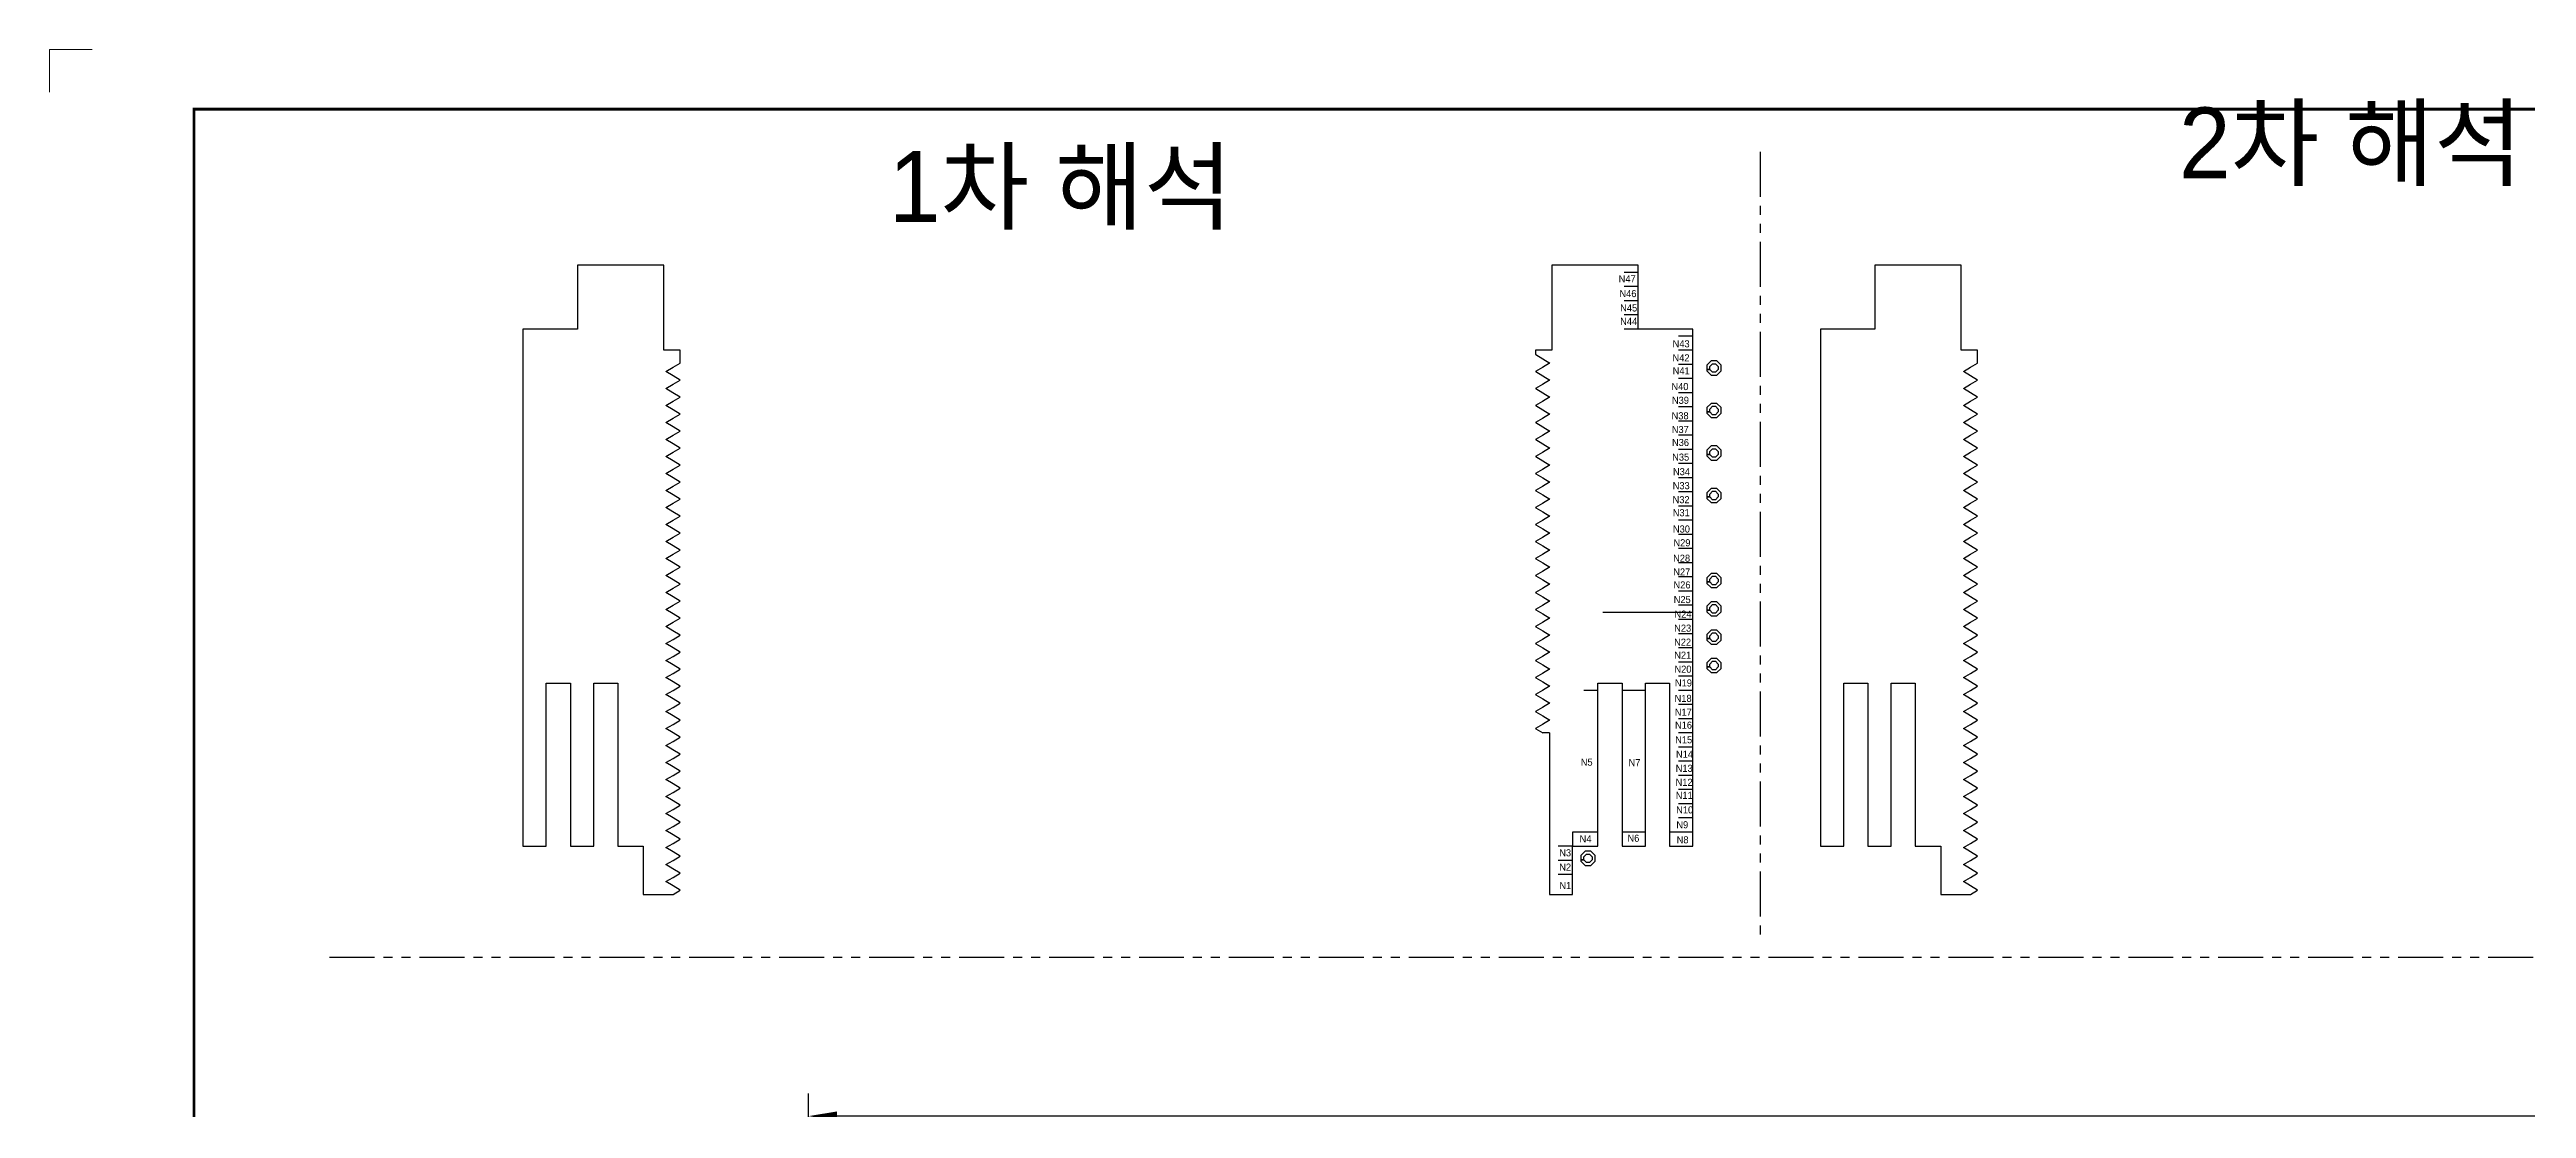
# Model space of a CAD drawing. Header units: inches. Extents: x 0 to 9014, y -686 to 2693.
# Drawn here: x 4570 to 6319, y 1946 to 2693 of the extents above; entities that cross this region are included whole.
import ezdxf
from ezdxf.enums import TextEntityAlignment as Align

# ---------------------------------------------------------------- set-up
doc = ezdxf.new("R2010")
doc.units = ezdxf.units.IN
doc.header["$MEASUREMENT"] = 0
for name, pattern in [('CENTERX2', [101.6, 63.5, -12.7, 12.7, -12.7]), ('DASHEDX2', [38.1, 25.4, -12.7]), ('PHANTOM', [63.5, 31.75, -6.35, 6.35, -6.35, 6.35, -6.35])]:
    doc.linetypes.add(name, pattern=pattern)
for name, color, linetype in [('FORMAT-1', 7, 'Continuous'), ('HEAT_EXPASION_NUT_2D', 1, 'Continuous'), ('NUT2', 1, 'Continuous')]:
    doc.layers.add(name, color=color, linetype=linetype)
doc.styles.add('HAN', font='')
doc.styles.get("Standard").update_dxf_attribs({"font": 'arial.ttf'})
doc.styles.get('HAN').set_extended_font_data('GulimChe')
doc.dimstyles.new('PS-8', dxfattribs={"dimscale": 8, "dimtxt": 3.2, "dimasz": 2.5, "dimexe": 2, "dimexo": 2.5, "dimgap": 2, "dimtad": 1, "dimtoh": 1, "dimrnd": 0.05, "dimzin": 12, "dimdsep": 46, "dimtxsty": 'Standard', "dimcen": 0, "dimclrt": 2, "dimazin": 3, "dimtfac": 1, "dimtofl": 0, "dimtmove": 0, "dimatfit": 3, "dimfxl": 0.18, "dimtolj": 1, "dimtzin": 0, "dimarcsym": 0})

# ---------------------------------------------------------------- blocks, each defined once
blk = doc.blocks.new('format-0')
at = {"color": 3, "lineweight": 9}
for p in [(0, 838), (10, 848)]:
    blk.add_line(p, (0, 848), dxfattribs=at)
at = {"layer": 'FORMAT-1', "color": 7, "const_width": 0.7}
blk.add_lwpolyline([(34, 14), (34, 834), (1204, 834), (1204, 14)], close=True, dxfattribs=at)
at = {"style": 'HAN'}
for tag, height, p in [('MODEL-NAME', 4.5, (1161.39, 53.79)), ('SCALE', 4.05, (1063.46, 45.94)), ('PART-NAME', 4.5, (1161.39, 45.94)), ('DRA-BY', 4.5, (973.33, 35.66)), ('CH-BY', 4.5, (998.06, 35.66)), ('APP-BY', 4.5, (1022.8, 35.66)), ('DWG-NO', 4.5, (1161.39, 38.02)), ('관련업체명', 4.5, (1085.32, 20.54)), ('DRA-DATE', 3.75, (973.33, 17.71)), ('CH-DATE', 3.75, (998.06, 17.71)), ('APP-DATE', 3.75, (1022.8, 17.71))]:
    blk.add_attdef(tag, text='', height=height, dxfattribs=at).set_placement(p, align=Align.MIDDLE_CENTER)
blk = doc.blocks.new('*D69')
at = {"color": 0, "lineweight": -2, "transparency": 16777216}
for p, q in [((5105.9, 1694.2), (5105.9, 1956.5)), ((7769.9, 1694.2), (7769.9, 1956.5)), ((7749.9, 1940.5), (5125.9, 1940.5))]:
    blk.add_line(p, q, dxfattribs=at)
at = {"color": 0, "transparency": 16777216}
for points in [[(5125.9, 1943.8), (5125.9, 1937.2), (5105.9, 1940.5)], [(7749.9, 1943.8), (7749.9, 1937.2), (7769.9, 1940.5)]]:
    blk.add_solid(points, dxfattribs=at)
at = {"layer": 'Defpoints', "color": 0, "transparency": 16777216}
for p in [(5105.9, 1940.5), (5105.9, 1674.2), (7769.9, 1674.2)]:
    blk.add_point(p, dxfattribs=at)
at = {"color": 2, "transparency": 16777216, "insert": (6437.9, 1969.6), "char_height": 25.6, "attachment_point": 5}
blk.add_mtext('\\A1;2664', dxfattribs=at)

msp = doc.modelspace()

# ---------------------------------------------------------------- linework, layer by layer
at = {"color": 6, "linetype": 'PHANTOM'}
for p, q in [((5777.715, 2621.071), (5777.715, 2066.633)), ((4767.723, 2052.596), (6908.513, 2052.596))]:
    msp.add_line(p, q, dxfattribs=at)
at = {"color": 2, "linetype": 'DASHEDX2'}
for p, q in [((5691.729, 2535.987), (5681.729, 2535.987)), ((5691.729, 2525.987), (5681.729, 2525.987)), ((5691.729, 2515.987), (5681.729, 2515.987)), ((5691.729, 2505.987), (5681.729, 2505.987)), ((5691.729, 2495.987), (5681.729, 2495.987)), ((5730.229, 2490.987), (5720.229, 2490.987)), ((5730.229, 2480.987), (5720.229, 2480.987)), ((5730.229, 2470.987), (5720.229, 2470.987)), ((5730.229, 2460.987), (5720.229, 2460.987)), ((5730.229, 2450.987), (5720.229, 2450.987)), ((5730.229, 2440.987), (5720.229, 2440.987)), ((5730.229, 2430.987), (5720.229, 2430.987)), ((5730.229, 2420.987), (5720.229, 2420.987)), ((5730.229, 2410.987), (5720.229, 2410.987)), ((5730.229, 2400.987), (5720.229, 2400.987)), ((5730.229, 2390.987), (5720.229, 2390.987)), ((5730.229, 2380.987), (5720.229, 2380.987)), ((5730.229, 2370.987), (5720.229, 2370.987)), ((5730.229, 2360.987), (5720.229, 2360.987)), ((5730.229, 2350.987), (5720.229, 2350.987)), ((5730.229, 2340.987), (5720.229, 2340.987)), ((5730.229, 2330.987), (5720.229, 2330.987)), ((5730.229, 2320.987), (5720.229, 2320.987)), ((5730.229, 2310.987), (5720.229, 2310.987)), ((5730.229, 2300.987), (5720.229, 2300.987)), ((5730.229, 2290.987), (5720.229, 2290.987)), ((5730.229, 2280.987), (5720.229, 2280.987)), ((5730.229, 2270.987), (5720.229, 2270.987)), ((5730.229, 2260.987), (5720.229, 2260.987)), ((5663.229, 2240.987), (5653.229, 2240.987)), ((5696.729, 2240.987), (5680.229, 2240.987)), ((5730.229, 2250.987), (5720.229, 2250.987)), ((5730.229, 2240.987), (5720.229, 2240.987)), ((5730.229, 2230.987), (5720.229, 2230.987)), ((5730.229, 2220.987), (5720.229, 2220.987)), ((5730.229, 2210.987), (5720.229, 2210.987)), ((5730.229, 2200.987), (5720.229, 2200.987)), ((5730.229, 2190.987), (5720.229, 2190.987)), ((5730.229, 2180.987), (5720.229, 2180.987)), ((5730.229, 2170.987), (5720.229, 2170.987)), ((5730.229, 2160.987), (5720.229, 2160.987)), ((5663.229, 2140.987), (5645.229, 2140.987)), ((5645.229, 2140.987), (5645.229, 2130.987)), ((5696.729, 2140.987), (5680.229, 2140.987)), ((5730.229, 2140.987), (5713.729, 2140.987)), ((5730.229, 2150.987), (5720.229, 2150.987)), ((5645.229, 2130.987), (5635.229, 2130.987)), ((5645.229, 2120.987), (5635.229, 2120.987)), ((5645.229, 2110.987), (5635.229, 2110.987))]:
    msp.add_line(p, q, dxfattribs=at)
at = {"color": 1, "linetype": 'CENTERX2'}
msp.add_line((5730.229, 2295.987), (5655.62, 2295.987), dxfattribs=at)
at = {"color": 1}
for q in [(5624.242, 2210.987), (5629.075, 2096.987)]:
    msp.add_line((5629.075, 2210.987), q, dxfattribs=at)
at = {"layer": 'HEAT_EXPASION_NUT_2D'}
for points in [[(5003.729, 2480.987), (5003.729, 2540.987), (4942.729, 2540.987), (4942.729, 2495.987), (4904.229, 2495.987), (4904.229, 2130.987), (4920.729, 2130.987), (4920.729, 2245.987), (4937.729, 2245.987), (4937.729, 2130.987), (4954.229, 2130.987), (4954.229, 2245.987), (4971.229, 2245.987), (4971.229, 2130.987), (4989.229, 2130.987), (4989.229, 2096.987), (5010.211, 2096.987), (5010.212, 2096.988), (5015.236, 2100.001), (5010.255, 2102.99), (5005.23, 2105.987), (5010.239, 2108.988), (5015.201, 2111.988), (5010.196, 2114.99), (5005.229, 2117.987), (5010.249, 2120.988), (5015.232, 2123.998), (5010.246, 2126.99), (5005.233, 2129.987), (5010.209, 2132.988), (5015.208, 2135.992), (5010.21, 2138.99), (5005.237, 2141.987), (5010.254, 2144.988), (5015.234, 2147.994), (5010.24, 2150.99), (5005.239, 2153.987), (5010.237, 2156.988), (5015.227, 2159.99), (5010.228, 2162.99), (5005.238, 2165.987), (5010.218, 2168.988), (5015.213, 2171.988), (5010.21, 2174.99), (5005.234, 2177.987), (5010.252, 2180.988), (5015.236, 2184.001), (5010.255, 2186.99), (5005.23, 2189.987), (5010.225, 2192.988), (5015.201, 2195.988), (5010.196, 2198.99), (5005.229, 2201.987), (5010.234, 2204.988), (5015.235, 2207.996), (5010.246, 2210.99), (5005.232, 2213.987), (5010.242, 2216.988), (5015.208, 2219.991), (5010.21, 2222.99), (5005.236, 2225.987), (5010.208, 2228.988), (5015.231, 2231.995), (5010.24, 2234.99), (5005.239, 2237.987), (5010.242, 2240.988), (5015.228, 2243.99), (5010.228, 2246.99), (5005.238, 2249.987), (5010.244, 2252.988), (5015.212, 2255.989), (5010.21, 2258.99), (5005.234, 2261.987), (5010.213, 2264.988), (5015.238, 2268), (5010.255, 2270.99), (5005.23, 2273.987), (5010.24, 2276.988), (5015.2, 2279.988), (5010.196, 2282.99), (5005.229, 2285.987), (5010.215, 2288.988), (5015.237, 2292), (5010.255, 2294.99), (5005.232, 2297.987), (5010.238, 2300.988), (5015.211, 2303.989), (5010.21, 2306.99), (5005.236, 2309.987), (5010.245, 2312.988), (5015.223, 2315.993), (5010.228, 2318.99), (5005.238, 2321.987), (5010.203, 2324.988), (5015.229, 2327.996), (5010.24, 2330.99), (5005.238, 2333.987), (5010.251, 2336.988), (5015.212, 2339.989), (5010.21, 2342.99), (5005.235, 2345.987), (5010.237, 2348.988), (5015.235, 2351.996), (5010.246, 2354.99), (5005.231, 2357.987), (5010.217, 2360.988), (5015.201, 2363.987), (5010.196, 2366.99), (5005.229, 2369.987), (5010.247, 2372.988), (5015.237, 2376), (5010.255, 2378.99), (5005.231, 2381.987), (5010.218, 2384.988), (5015.212, 2387.989), (5010.21, 2390.99), (5005.236, 2393.987), (5010.23, 2396.988), (5015.222, 2399.993), (5010.228, 2402.99), (5005.238, 2405.987), (5010.242, 2408.988), (5015.228, 2411.997), (5010.24, 2414.99), (5005.238, 2417.987), (5010.207, 2420.988), (5015.213, 2423.988), (5010.21, 2426.99), (5005.235, 2429.987), (5010.239, 2432.988), (5015.236, 2435.995), (5010.246, 2438.99), (5005.231, 2441.987), (5010.24, 2444.988), (5015.201, 2447.987), (5010.196, 2450.99), (5005.229, 2453.987), (5010.209, 2456.988), (5015.237, 2460), (5010.255, 2462.99), (5005.231, 2465.987), (5010.24, 2468.988), (5015.229, 2471.987), (5015.229, 2480.987), (5003.729, 2480.987)], [(5919.76, 2480.987), (5919.76, 2540.987), (5858.76, 2540.987), (5858.76, 2495.987), (5820.26, 2495.987), (5820.26, 2130.987), (5836.76, 2130.987), (5836.76, 2245.987), (5853.76, 2245.987), (5853.76, 2130.987), (5870.26, 2130.987), (5870.26, 2245.987), (5887.26, 2245.987), (5887.26, 2130.987), (5905.26, 2130.987), (5905.26, 2096.987), (5926.242, 2096.987), (5926.244, 2096.988), (5931.267, 2100.001), (5926.286, 2102.99), (5921.261, 2105.987), (5926.27, 2108.988), (5931.232, 2111.988), (5926.228, 2114.99), (5921.261, 2117.987), (5926.28, 2120.988), (5931.264, 2123.998), (5926.277, 2126.99), (5921.264, 2129.987), (5926.241, 2132.988), (5931.239, 2135.992), (5926.242, 2138.99), (5921.268, 2141.987), (5926.286, 2144.988), (5931.265, 2147.994), (5926.272, 2150.99), (5921.27, 2153.987), (5926.269, 2156.988), (5931.259, 2159.99), (5926.259, 2162.99), (5921.269, 2165.987), (5926.25, 2168.988), (5931.245, 2171.988), (5926.242, 2174.99), (5921.266, 2177.987), (5926.283, 2180.988), (5931.268, 2184.001), (5926.286, 2186.99), (5921.262, 2189.987), (5926.256, 2192.988), (5931.232, 2195.988), (5926.228, 2198.99), (5921.261, 2201.987), (5926.265, 2204.988), (5931.267, 2207.996), (5926.277, 2210.99), (5921.264, 2213.987), (5926.274, 2216.988), (5931.24, 2219.991), (5926.242, 2222.99), (5921.268, 2225.987), (5926.24, 2228.988), (5931.263, 2231.995), (5926.272, 2234.99), (5921.27, 2237.987), (5926.274, 2240.988), (5931.259, 2243.99), (5926.259, 2246.99), (5921.269, 2249.987), (5926.276, 2252.988), (5931.244, 2255.989), (5926.242, 2258.99), (5921.266, 2261.987), (5926.244, 2264.988), (5931.27, 2268), (5926.286, 2270.99), (5921.262, 2273.987), (5926.272, 2276.988), (5931.231, 2279.988), (5926.227, 2282.99), (5921.26, 2285.987), (5926.246, 2288.988), (5931.269, 2292), (5926.286, 2294.99), (5921.264, 2297.987), (5926.269, 2300.988), (5931.243, 2303.989), (5926.242, 2306.99), (5921.268, 2309.987), (5926.277, 2312.988), (5931.254, 2315.993), (5926.259, 2318.99), (5921.27, 2321.987), (5926.235, 2324.988), (5931.261, 2327.996), (5926.272, 2330.99), (5921.27, 2333.987), (5926.282, 2336.988), (5931.244, 2339.989), (5926.242, 2342.99), (5921.266, 2345.987), (5926.268, 2348.988), (5931.267, 2351.996), (5926.277, 2354.99), (5921.262, 2357.987), (5926.248, 2360.988), (5931.233, 2363.987), (5926.228, 2366.99), (5921.26, 2369.987), (5926.279, 2372.988), (5931.268, 2376), (5926.286, 2378.99), (5921.263, 2381.987), (5926.25, 2384.988), (5931.244, 2387.989), (5926.242, 2390.99), (5921.267, 2393.987), (5926.261, 2396.988), (5931.253, 2399.993), (5926.259, 2402.99), (5921.27, 2405.987), (5926.273, 2408.988), (5931.259, 2411.997), (5926.272, 2414.99), (5921.27, 2417.987), (5926.238, 2420.988), (5931.245, 2423.988), (5926.242, 2426.99), (5921.267, 2429.987), (5926.27, 2432.988), (5931.268, 2435.995), (5926.277, 2438.99), (5921.263, 2441.987), (5926.271, 2444.988), (5931.233, 2447.987), (5926.228, 2450.99), (5921.26, 2453.987), (5926.241, 2456.988), (5931.268, 2460), (5926.286, 2462.99), (5921.263, 2465.987), (5926.271, 2468.988), (5931.26, 2471.987), (5931.26, 2480.987), (5919.76, 2480.987)]]:
    msp.add_lwpolyline(points, close=True, dxfattribs=at)
msp.add_lwpolyline([(5629.075, 2096.987), (5645.229, 2096.987), (5645.229, 2130.987), (5663.229, 2130.987), (5663.229, 2245.987), (5680.229, 2245.987), (5680.229, 2130.987), (5696.729, 2130.987), (5696.729, 2245.987), (5713.729, 2245.987), (5713.729, 2130.987), (5730.229, 2130.987), (5730.229, 2495.987), (5691.729, 2495.987), (5691.729, 2540.987), (5630.729, 2540.987), (5630.729, 2480.987), (5619.229, 2480.987), (5619.229, 2477.987), (5619.388, 2477.902), (5624.402, 2474.894), (5629.222, 2471.987), (5629.093, 2471.897), (5624.089, 2468.895), (5619.243, 2465.987), (5619.362, 2465.902), (5624.375, 2462.894), (5629.219, 2459.987), (5629.062, 2459.897), (5624.058, 2456.895), (5619.232, 2453.998), (5619.352, 2453.902), (5624.365, 2450.894), (5629.219, 2447.987), (5629.075, 2447.897), (5624.071, 2444.895), (5619.232, 2441.991), (5619.391, 2441.902), (5624.405, 2438.894), (5629.222, 2435.987), (5629.093, 2435.897), (5624.088, 2432.895), (5619.245, 2429.989), (5619.347, 2429.902), (5624.36, 2426.894), (5629.226, 2423.987), (5629.047, 2423.897), (5624.044, 2420.895), (5619.216, 2417.998), (5619.364, 2417.902), (5624.377, 2414.894), (5629.229, 2411.987), (5629.107, 2411.897), (5624.102, 2408.895), (5619.259, 2405.989), (5619.382, 2405.902), (5624.396, 2402.894), (5629.227, 2399.987), (5629.057, 2399.897), (5624.053, 2396.895), (5619.223, 2393.996), (5619.349, 2393.902), (5624.362, 2390.894), (5629.222, 2387.987), (5629.093, 2387.897), (5624.088, 2384.895), (5619.244, 2381.988), (5619.376, 2381.902), (5624.389, 2378.894), (5629.219, 2375.987), (5629.062, 2375.897), (5624.058, 2372.895), (5619.227, 2369.996), (5619.367, 2369.902), (5624.38, 2366.894), (5629.219, 2363.987), (5629.075, 2363.897), (5624.071, 2360.895), (5619.234, 2357.993), (5619.359, 2357.902), (5624.372, 2354.894), (5629.222, 2351.987), (5629.093, 2351.897), (5624.088, 2348.895), (5619.246, 2345.989), (5619.392, 2345.902), (5624.406, 2342.894), (5629.226, 2339.987), (5629.047, 2339.897), (5624.044, 2336.895), (5619.217, 2333.998), (5619.359, 2333.902), (5624.372, 2330.894), (5629.229, 2327.987), (5629.107, 2327.897), (5624.102, 2324.895), (5619.26, 2321.989), (5619.357, 2321.902), (5624.37, 2318.894), (5629.227, 2315.987), (5629.057, 2315.897), (5624.053, 2312.895), (5619.225, 2309.997), (5619.388, 2309.902), (5624.401, 2306.894), (5629.223, 2303.987), (5629.093, 2303.897), (5624.088, 2300.895), (5619.245, 2297.989), (5619.341, 2297.902), (5624.354, 2294.894), (5629.219, 2291.987), (5629.062, 2291.897), (5624.058, 2288.895), (5619.228, 2285.996), (5619.382, 2285.902), (5624.396, 2282.894), (5629.219, 2279.987), (5629.063, 2279.897), (5624.059, 2276.894), (5619.226, 2273.995), (5619.363, 2273.902), (5624.376, 2270.894), (5629.221, 2267.987), (5629.093, 2267.897), (5624.088, 2264.895), (5619.25, 2261.992), (5619.356, 2261.902), (5624.369, 2258.894), (5629.225, 2255.987), (5629.057, 2255.897), (5624.053, 2252.895), (5619.22, 2249.994), (5619.397, 2249.902), (5624.411, 2246.894), (5629.228, 2243.987), (5629.107, 2243.897), (5624.102, 2240.895), (5619.257, 2237.988), (5619.351, 2237.902), (5624.363, 2234.894), (5629.227, 2231.987), (5629.047, 2231.897), (5624.044, 2228.895), (5619.22, 2226), (5619.364, 2225.902), (5624.377, 2222.894), (5629.223, 2219.987), (5629.093, 2219.897), (5624.088, 2216.895), (5619.244, 2213.988), (5619.384, 2213.902), (5624.242, 2210.987)], dxfattribs=at)
at = {"layer": 'NUT2', "color": 6}
for points in [[(5740.229, 2466.484), (5743.229, 2463.484), (5747.229, 2463.484), (5750.229, 2466.484), (5750.229, 2470.484), (5747.229, 2473.484), (5743.229, 2473.484), (5740.229, 2470.484), (5740.229, 2467.484), (5742.229, 2467.484), (5742.229, 2469.484), (5744.229, 2471.484), (5746.229, 2471.484), (5748.229, 2469.484), (5748.229, 2467.484), (5746.229, 2465.484), (5744.229, 2465.484), (5742.229, 2467.484), (5740.229, 2467.484), (5740.229, 2466.484)], [(5740.229, 2436.484), (5743.229, 2433.484), (5747.229, 2433.484), (5750.229, 2436.484), (5750.229, 2440.484), (5747.229, 2443.484), (5743.229, 2443.484), (5740.229, 2440.484), (5740.229, 2437.484), (5742.229, 2437.484), (5742.229, 2439.484), (5744.229, 2441.484), (5746.229, 2441.484), (5748.229, 2439.484), (5748.229, 2437.484), (5746.229, 2435.484), (5744.229, 2435.484), (5742.229, 2437.484), (5740.229, 2437.484), (5740.229, 2436.484)], [(5740.229, 2406.484), (5743.229, 2403.484), (5747.229, 2403.484), (5750.229, 2406.484), (5750.229, 2410.484), (5747.229, 2413.484), (5743.229, 2413.484), (5740.229, 2410.484), (5740.229, 2407.484), (5742.229, 2407.484), (5742.229, 2409.484), (5744.229, 2411.484), (5746.229, 2411.484), (5748.229, 2409.484), (5748.229, 2407.484), (5746.229, 2405.484), (5744.229, 2405.484), (5742.229, 2407.484), (5740.229, 2407.484), (5740.229, 2406.484)], [(5740.229, 2376.484), (5743.229, 2373.484), (5747.229, 2373.484), (5750.229, 2376.484), (5750.229, 2380.484), (5747.229, 2383.484), (5743.229, 2383.484), (5740.229, 2380.484), (5740.229, 2377.484), (5742.229, 2377.484), (5742.229, 2379.484), (5744.229, 2381.484), (5746.229, 2381.484), (5748.229, 2379.484), (5748.229, 2377.484), (5746.229, 2375.484), (5744.229, 2375.484), (5742.229, 2377.484), (5740.229, 2377.484), (5740.229, 2376.484)], [(5740.229, 2316.484), (5743.229, 2313.484), (5747.229, 2313.484), (5750.229, 2316.484), (5750.229, 2320.484), (5747.229, 2323.484), (5743.229, 2323.484), (5740.229, 2320.484), (5740.229, 2317.484), (5742.229, 2317.484), (5742.229, 2319.484), (5744.229, 2321.484), (5746.229, 2321.484), (5748.229, 2319.484), (5748.229, 2317.484), (5746.229, 2315.484), (5744.229, 2315.484), (5742.229, 2317.484), (5740.229, 2317.484), (5740.229, 2316.484)], [(5740.229, 2296.484), (5743.229, 2293.484), (5747.229, 2293.484), (5750.229, 2296.484), (5750.229, 2300.484), (5747.229, 2303.484), (5743.229, 2303.484), (5740.229, 2300.484), (5740.229, 2297.484), (5742.229, 2297.484), (5742.229, 2299.484), (5744.229, 2301.484), (5746.229, 2301.484), (5748.229, 2299.484), (5748.229, 2297.484), (5746.229, 2295.484), (5744.229, 2295.484), (5742.229, 2297.484), (5740.229, 2297.484), (5740.229, 2296.484)], [(5740.229, 2276.484), (5743.229, 2273.484), (5747.229, 2273.484), (5750.229, 2276.484), (5750.229, 2280.484), (5747.229, 2283.484), (5743.229, 2283.484), (5740.229, 2280.484), (5740.229, 2277.484), (5742.229, 2277.484), (5742.229, 2279.484), (5744.229, 2281.484), (5746.229, 2281.484), (5748.229, 2279.484), (5748.229, 2277.484), (5746.229, 2275.484), (5744.229, 2275.484), (5742.229, 2277.484), (5740.229, 2277.484), (5740.229, 2276.484)], [(5740.229, 2256.484), (5743.229, 2253.484), (5747.229, 2253.484), (5750.229, 2256.484), (5750.229, 2260.484), (5747.229, 2263.484), (5743.229, 2263.484), (5740.229, 2260.484), (5740.229, 2257.484), (5742.229, 2257.484), (5742.229, 2259.484), (5744.229, 2261.484), (5746.229, 2261.484), (5748.229, 2259.484), (5748.229, 2257.484), (5746.229, 2255.484), (5744.229, 2255.484), (5742.229, 2257.484), (5740.229, 2257.484), (5740.229, 2256.484)], [(5651.229, 2120.484), (5654.229, 2117.484), (5658.229, 2117.484), (5661.229, 2120.484), (5661.229, 2124.484), (5658.229, 2127.484), (5654.229, 2127.484), (5651.229, 2124.484), (5651.229, 2121.484), (5653.229, 2121.484), (5653.229, 2123.484), (5655.229, 2125.484), (5657.229, 2125.484), (5659.229, 2123.484), (5659.229, 2121.484), (5657.229, 2119.484), (5655.229, 2119.484), (5653.229, 2121.484), (5651.229, 2121.484), (5651.229, 2120.484)]]:
    msp.add_lwpolyline(points, close=True, dxfattribs=at)

# ---------------------------------------------------------------- block references
at = {"xscale": 3, "yscale": 3, "zscale": 3}
msp.add_blockref('format-0', (4570.015, 149.204), dxfattribs=at)

# ---------------------------------------------------------------- texts
at = {"attachment_point": 1}
for s, width, insert, char_height in [('{\\fGulim|b0|i0|c129|p50;2차 해석}', 290.24683, (6073.51, 2652.308), 50), ('{\\fGulim|b0|i0|c129|p50;1차 해석}', 290.24683, (5162.612, 2621.515), 50), ('{\\fGulim|b0|i0|c129|p50;N47}', 4.84371, (5677.864, 2533.847), 5), ('{\\fGulim|b0|i0|c129|p50;N46}', 4.84371, (5678.436, 2523.473), 5), ('{\\fGulim|b0|i0|c129|p50;N45}', 4.84371, (5678.951, 2513.37), 5), ('{\\fGulim|b0|i0|c129|p50;N44}', 4.84371, (5678.951, 2503.907), 5), ('{\\fGulim|b0|i0|c129|p50;N43}', 4.84371, (5715.956, 2488.047), 5), ('{\\fGulim|b0|i0|c129|p50;N42}', 4.84371, (5715.891, 2478.154), 5), ('{\\fGulim|b0|i0|c129|p50;N41}', 4.84371, (5715.988, 2468.963), 5), ('{\\fGulim|b0|i0|c129|p50;N40}', 4.84371, (5715.132, 2457.888), 5), ('{\\fGulim|b0|i0|c129|p50;N38}', 4.84371, (5715.251, 2437.28), 5), ('{\\fGulim|b0|i0|c129|p50;N39}', 4.84371, (5715.491, 2448.183), 5), ('{\\fGulim|b0|i0|c129|p50;N37}', 4.84371, (5715.371, 2427.575), 5), ('{\\fGulim|b0|i0|c129|p50;N36}', 4.84371, (5715.527, 2418.417), 5), ('{\\fGulim|b0|i0|c129|p50;N35}', 4.84371, (5715.664, 2408.097), 5), ('{\\fGulim|b0|i0|c129|p50;N34}', 4.84371, (5716.224, 2397.835), 5), ('{\\fGulim|b0|i0|c129|p50;N33}', 4.84371, (5716.023, 2387.938), 5), ('{\\fGulim|b0|i0|c129|p50;N32}', 4.84371, (5715.958, 2378.046), 5), ('{\\fGulim|b0|i0|c129|p50;N31}', 4.84371, (5716.055, 2368.855), 5), ('{\\fGulim|b0|i0|c129|p50;N30}', 4.84371, (5716.194, 2357.353), 5), ('{\\fGulim|b0|i0|c129|p50;N29}', 4.84371, (5716.554, 2347.648), 5), ('{\\fGulim|b0|i0|c129|p50;N28}', 4.84371, (5716.314, 2336.745), 5), ('{\\fGulim|b0|i0|c129|p50;N27}', 4.84371, (5716.434, 2327.039), 5), ('{\\fGulim|b0|i0|c129|p50;N26}', 4.84371, (5716.59, 2317.882), 5), ('{\\fGulim|b0|i0|c129|p50;N25}', 4.84371, (5716.726, 2307.561), 5), ('{\\fGulim|b0|i0|c129|p50;N24}', 4.84371, (5717.287, 2297.3), 5), ('{\\fGulim|b0|i0|c129|p50;N22}', 4.84371, (5717.02, 2277.51), 5), ('{\\fGulim|b0|i0|c129|p50;N23}', 4.84371, (5717.086, 2287.403), 5), ('{\\fGulim|b0|i0|c129|p50;N21}', 4.84371, (5717.118, 2268.32), 5), ('{\\fGulim|b0|i0|c129|p50;N20}', 4.84371, (5717.264, 2258.418), 5), ('{\\fGulim|b0|i0|c129|p50;N19}', 4.84371, (5717.624, 2248.713), 5), ('{\\fGulim|b0|i0|c129|p50;N18}', 4.84371, (5717.384, 2237.81), 5), ('{\\fGulim|b0|i0|c129|p50;N17}', 4.84371, (5717.504, 2228.105), 5), ('{\\fGulim|b0|i0|c129|p50;N16}', 4.84371, (5717.659, 2218.947), 5), ('{\\fGulim|b0|i0|c129|p50;N15}', 4.84371, (5717.796, 2208.627), 5), ('{\\fGulim|b0|i0|c129|p50;N5}', 4.84371, (5651.111, 2192.794), 5), ('{\\fGulim|b0|i0|c129|p50;N7}', 4.84371, (5684.847, 2192.462), 5), ('{\\fGulim|b0|i0|c129|p50;N13}', 4.84371, (5718.156, 2188.468), 5), ('{\\fGulim|b0|i0|c129|p50;N14}', 4.84371, (5718.356, 2198.365), 5), ('{\\fGulim|b0|i0|c129|p50;N12}', 4.84371, (5718.09, 2178.575), 5), ('{\\fGulim|b0|i0|c129|p50;N11}', 4.84371, (5718.188, 2169.385), 5), ('{\\fGulim|b0|i0|c129|p50;N10}', 4.84371, (5718.473, 2159.116), 5), ('{\\fGulim|b0|i0|c129|p50;N4}', 4.84371, (5650.313, 2138.616), 5), ('{\\fGulim|b0|i0|c129|p50;N6}', 4.84371, (5684.1, 2139.124), 5), ('{\\fGulim|b0|i0|c129|p50;N9}', 4.84371, (5718.616, 2148.633), 5), ('{\\fGulim|b0|i0|c129|p50;N8}', 4.84371, (5718.83, 2138.007), 5), ('{\\fGulim|b0|i0|c129|p50;N3}', 4.84371, (5635.936, 2128.863), 5), ('{\\fGulim|b0|i0|c129|p50;N2}', 4.84371, (5635.936, 2118.755), 5), ('{\\fGulim|b0|i0|c129|p50;N1}', 4.84371, (5636.044, 2105.762), 5)]:
    msp.add_mtext_dynamic_manual_height_columns(s, width=width, gutter_width=1, heights=[0], dxfattribs=dict(at, insert=insert, char_height=char_height))

# ---------------------------------------------------------------- dimensions: what is measured, and where the dimension line sits
dim = msp.add_linear_dim(base=(5105.936, 1940.494), p1=(7769.936, 1674.191), p2=(5105.936, 1674.191), dimstyle='PS-8')
dim.commit()
dim.dimension.update_dxf_attribs({"geometry": '*D69', "text_midpoint": (6437.936, 1969.565)})

doc.saveas('drawing.dxf')
